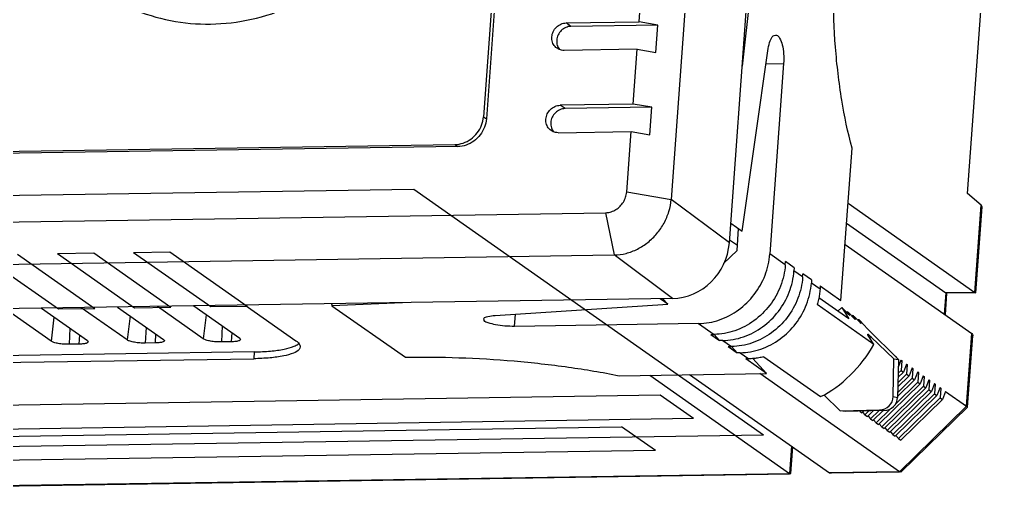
# Model space of a CAD drawing. Header units: millimetres. Extents: x 0 to 3909, y 0 to 1786.
# Drawn here: x 3735.4 to 3805, y 1518.2 to 1552.2 of the extents above; entities that cross this region are included whole.
import ezdxf

# ---------------------------------------------------------------- set-up
doc = ezdxf.new("R2010")
doc.units = ezdxf.units.MM
doc.header["$MEASUREMENT"] = 0
doc.layers.get('0').update_dxf_attribs({"linetype": 'CONTINUOUS'})

# ---------------------------------------------------------------- blocks, each defined once
blk = doc.blocks.new('dhgh')
at = {"color": 7, "linetype": 'Continuous'}
for p, q in [((-4687.076, 1956.31), (-4692.058, 1887.49)), ((-4687.949, 1884.408), (-4682.889, 1954.31)), ((-4701.123, 1951.49), (-4705.333, 1893.344)), ((-4700.919, 1951.346), (-4705.128, 1893.2)), ((-4671.107, 1887.903), (-4668.577, 1922.848)), ((-4685.625, 1909.704), (-4687.043, 1896.927)), ((-4694.335, 1900.057), (-4694.054, 1903.94)), ((-4699.488, 1899.978), (-4694.335, 1900.057)), ((-4699.147, 1899.738), (-4699.488, 1899.978)), ((-4693.007, 1899.833), (-4699.147, 1899.738)), ((-4693.007, 1899.833), (-4694.335, 1900.057)), ((-4693.147, 1897.891), (-4693.007, 1899.833)), ((-4694.476, 1898.116), (-4699.628, 1898.036)), ((-4694.757, 1894.233), (-4694.476, 1898.116)), ((-4694.476, 1898.116), (-4693.147, 1897.891)), ((-4687.034, 1885.237), (-4685.193, 1898.163)), ((-4685.347, 1897.084), (-4684.108, 1897.104)), ((-4684.108, 1897.104), (-4685.084, 1883.629)), ((-4694.757, 1894.233), (-4699.909, 1894.153)), ((-4699.568, 1893.914), (-4699.909, 1894.153)), ((-4693.428, 1894.008), (-4699.568, 1893.914)), ((-4693.428, 1894.008), (-4694.757, 1894.233)), ((-4693.569, 1892.067), (-4693.428, 1894.008)), ((-4705.333, 1893.344), (-4705.128, 1893.2)), ((-4700.05, 1892.212), (-4694.898, 1892.292)), ((-4695.207, 1888.022), (-4694.898, 1892.292)), ((-4694.898, 1892.292), (-4693.569, 1892.067)), ((-4827.243, 1889.522), (-4707.348, 1891.374)), ((-4707.144, 1891.23), (-4827.038, 1889.378)), ((-4707.348, 1891.374), (-4707.144, 1891.23)), ((-4680.055, 1880.33), (-4679.274, 1891.115)), ((-4710.249, 1888.189), (-4822.644, 1886.453)), ((-4685.522, 1870.803), (-4710.249, 1888.189)), ((-4695.207, 1888.022), (-4692.058, 1887.49)), ((-4670.142, 1887.071), (-4671.107, 1887.903)), ((-4687.949, 1884.408), (-4692.058, 1887.49)), ((-4679.557, 1887.213), (-4670.588, 1880.907)), ((-4670.588, 1880.907), (-4670.142, 1887.071)), ((-4670.523, 1880.889), (-4670.083, 1886.966)), ((-4838.168, 1884.361), (-4696.716, 1886.546)), ((-4696.716, 1886.546), (-4696.084, 1883.555)), ((-4687.848, 1885.809), (-4687.034, 1885.237)), ((-4679.659, 1885.803), (-4672.65, 1880.875)), ((-4687.406, 1883.884), (-4687.295, 1885.421)), ((-4687.933, 1884.635), (-4687.38, 1884.247)), ((-4679.767, 1884.301), (-4670.799, 1877.995)), ((-4837.535, 1881.37), (-4696.084, 1883.555)), ((-4735.388, 1879.713), (-4740.845, 1883.55)), ((-4732.815, 1879.753), (-4738.273, 1883.59)), ((-4732.888, 1883.673), (-4735.46, 1883.633)), ((-4730.003, 1879.796), (-4735.46, 1883.633)), ((-4727.431, 1879.836), (-4732.888, 1883.673)), ((-4727.503, 1883.756), (-4730.075, 1883.716)), ((-4724.618, 1879.879), (-4730.075, 1883.716)), ((-4722.046, 1879.919), (-4727.503, 1883.756)), ((-4691.975, 1880.473), (-4696.084, 1883.555)), ((-4687.406, 1883.884), (-4688.362, 1882.95)), ((-4683.992, 1882.861), (-4685.084, 1883.629)), ((-4683.992, 1882.861), (-4683.976, 1883.087)), ((-4683.362, 1882.656), (-4683.976, 1883.087)), ((-4683.362, 1882.656), (-4683.379, 1882.43)), ((-4682.765, 1881.998), (-4683.379, 1882.43)), ((-4682.765, 1881.998), (-4682.748, 1882.224)), ((-4682.134, 1881.792), (-4682.748, 1882.224)), ((-4682.134, 1881.792), (-4682.151, 1881.566)), ((-4681.537, 1881.135), (-4682.151, 1881.566)), ((-4681.52, 1881.361), (-4681.537, 1881.135)), ((-4681.52, 1881.361), (-4680.055, 1880.33)), ((-4672.65, 1880.875), (-4672.759, 1879.373)), ((-4672.585, 1880.857), (-4672.696, 1879.329)), ((-4670.588, 1880.907), (-4672.65, 1880.875)), ((-4672.65, 1880.875), (-4672.594, 1880.846)), ((-4670.588, 1880.877), (-4672.602, 1880.845)), ((-4670.588, 1880.907), (-4670.53, 1880.879)), ((-4670.53, 1880.88), (-4670.523, 1880.884)), ((-4691.975, 1880.473), (-4834.471, 1878.272)), ((-4725.14, 1877.625), (-4728.391, 1879.91)), ((-4725.818, 1879.95), (-4722.567, 1877.664)), ((-4722.046, 1879.919), (-4724.618, 1879.879)), ((-4722.177, 1880.006), (-4718.593, 1877.486)), ((-4711.065, 1880.178), (-4716.044, 1879.963)), ((-4716.044, 1879.963), (-4710.857, 1876.316)), ((-4704.513, 1879.275), (-4692.306, 1880.082)), ((-4692.306, 1880.082), (-4692.843, 1880.459)), ((-4692.642, 1880.462), (-4692.306, 1880.082)), ((-4677.724, 1877.221), (-4681.736, 1880.042)), ((-4679.504, 1879.032), (-4681.622, 1880.521)), ((-4735.91, 1877.458), (-4739.16, 1879.744)), ((-4736.588, 1879.783), (-4733.337, 1877.498)), ((-4732.815, 1879.753), (-4735.388, 1879.713)), ((-4730.525, 1877.541), (-4733.775, 1879.827)), ((-4731.203, 1879.867), (-4727.952, 1877.581)), ((-4730.316, 1879.243), (-4730.525, 1877.541)), ((-4727.431, 1879.836), (-4730.003, 1879.796)), ((-4724.931, 1879.326), (-4725.14, 1877.625)), ((-4703.135, 1878.502), (-4703.072, 1879.37)), ((-4680.278, 1879.576), (-4680.006, 1879.841)), ((-4680.004, 1879.834), (-4680.272, 1879.572)), ((-4680.005, 1879.84), (-4680.004, 1879.834)), ((-4680.004, 1879.834), (-4679.504, 1879.032)), ((-4679.522, 1879.349), (-4679.922, 1879.767)), ((-4679.612, 1879.563), (-4679.673, 1879.504)), ((-4679.609, 1879.557), (-4679.668, 1879.499)), ((-4679.61, 1879.563), (-4679.609, 1879.557)), ((-4679.609, 1879.557), (-4679.433, 1879.274)), ((-4679.127, 1879.071), (-4679.528, 1879.489)), ((-4679.488, 1879.314), (-4679.522, 1879.349)), ((-4679.439, 1879.272), (-4679.488, 1879.314)), ((-4679.431, 1879.268), (-4679.439, 1879.272)), ((-4679.433, 1879.274), (-4679.431, 1879.268)), ((-4679.217, 1879.286), (-4679.278, 1879.226)), ((-4679.214, 1879.279), (-4679.273, 1879.221)), ((-4679.215, 1879.285), (-4679.214, 1879.279)), ((-4679.214, 1879.279), (-4679.038, 1878.997)), ((-4678.732, 1878.794), (-4679.133, 1879.212)), ((-4735.701, 1879.16), (-4735.91, 1877.458)), ((-4723.801, 1878.532), (-4723.862, 1877.399)), ((-4690.122, 1878.703), (-4703.135, 1878.502)), ((-4690.122, 1878.703), (-4689.031, 1877.935)), ((-4679.093, 1879.037), (-4679.127, 1879.071)), ((-4679.044, 1878.994), (-4679.093, 1879.037)), ((-4679.036, 1878.99), (-4679.044, 1878.994)), ((-4679.038, 1878.997), (-4679.036, 1878.99)), ((-4678.807, 1878.984), (-4678.864, 1878.929)), ((-4678.804, 1878.978), (-4678.859, 1878.924)), ((-4678.805, 1878.983), (-4678.804, 1878.978)), ((-4678.804, 1878.978), (-4678.643, 1878.719)), ((-4678.698, 1878.759), (-4678.732, 1878.794)), ((-4678.703, 1878.889), (-4678.189, 1878.323)), ((-4678.649, 1878.716), (-4678.698, 1878.759)), ((-4678.641, 1878.713), (-4678.649, 1878.716)), ((-4678.643, 1878.719), (-4678.641, 1878.713)), ((-4734.571, 1878.365), (-4734.631, 1877.233)), ((-4733.899, 1877.893), (-4733.933, 1877.244)), ((-4729.186, 1878.449), (-4729.246, 1877.316)), ((-4728.514, 1877.976), (-4728.549, 1877.327)), ((-4723.129, 1878.059), (-4723.164, 1877.41)), ((-4689.249, 1877.932), (-4689.031, 1877.935)), ((-4689.249, 1877.932), (-4688.635, 1877.5)), ((-4689.03, 1877.936), (-4688.635, 1877.5)), ((-4675.98, 1876.153), (-4678.189, 1878.323)), ((-4678.157, 1877.914), (-4678.168, 1877.948)), ((-4677.724, 1877.221), (-4678.157, 1877.914)), ((-4671.171, 1872.85), (-4670.799, 1877.995)), ((-4671.109, 1872.793), (-4670.744, 1877.84)), ((-4733.933, 1877.244), (-4734.631, 1877.233)), ((-4733.337, 1877.498), (-4733.277, 1877.414)), ((-4728.549, 1877.327), (-4729.246, 1877.316)), ((-4727.952, 1877.581), (-4727.892, 1877.497)), ((-4723.164, 1877.41), (-4723.862, 1877.399)), ((-4722.567, 1877.664), (-4722.507, 1877.58)), ((-4688.417, 1877.504), (-4688.635, 1877.5)), ((-4688.417, 1877.504), (-4687.803, 1877.072)), ((-4677.915, 1877.745), (-4678, 1877.662)), ((-4677.915, 1877.745), (-4676.323, 1876.216)), ((-4721.54, 1876.7), (-4787.158, 1875.686)), ((-4721.54, 1876.7), (-4721.575, 1876.215)), ((-4688.021, 1877.069), (-4687.803, 1877.072)), ((-4688.021, 1877.069), (-4687.407, 1876.637)), ((-4687.802, 1877.073), (-4687.407, 1876.637)), ((-4687.189, 1876.64), (-4687.407, 1876.637)), ((-4687.189, 1876.64), (-4686.575, 1876.209)), ((-4787.193, 1875.201), (-4721.575, 1876.215)), ((-4686.575, 1876.209), (-4686.793, 1876.205)), ((-4685.328, 1875.175), (-4686.793, 1876.205)), ((-4686.28, 1876.225), (-4685.328, 1875.175)), ((-4685.512, 1876.349), (-4681.501, 1873.529)), ((-4676.362, 1873.536), (-4676.323, 1876.216)), ((-4676.323, 1876.216), (-4675.98, 1876.153)), ((-4676.21, 1876.393), (-4676.156, 1876.355)), ((-4676.156, 1876.355), (-4676.171, 1876.341)), ((-4676.156, 1876.355), (-4676.158, 1876.328)), ((-4675.98, 1876.153), (-4676.057, 1873.481)), ((-4675.815, 1876.115), (-4675.994, 1875.656)), ((-4675.761, 1876.077), (-4675.872, 1875.969)), ((-4675.815, 1876.115), (-4675.761, 1876.077)), ((-4675.761, 1876.077), (-4675.811, 1875.391)), ((-4675.42, 1875.838), (-4675.641, 1875.271)), ((-4675.367, 1875.8), (-4675.477, 1875.692)), ((-4675.42, 1875.838), (-4675.367, 1875.8)), ((-4675.367, 1875.8), (-4675.416, 1875.113)), ((-4695.743, 1875.014), (-4685.328, 1875.175)), ((-4693.57, 1875.048), (-4683.688, 1868.1)), ((-4690.758, 1875.091), (-4680.876, 1868.143)), ((-4675.908, 1868.22), (-4685.79, 1875.168)), ((-4676.027, 1874.516), (-4675.416, 1875.113)), ((-4675.641, 1875.271), (-4676.016, 1874.905)), ((-4676.007, 1875.2), (-4675.811, 1875.391)), ((-4675.811, 1875.391), (-4675.641, 1875.271)), ((-4675.416, 1875.113), (-4675.246, 1874.993)), ((-4675.025, 1875.56), (-4675.246, 1874.993)), ((-4674.972, 1875.522), (-4675.082, 1875.414)), ((-4675.025, 1875.56), (-4674.972, 1875.522)), ((-4674.972, 1875.522), (-4675.021, 1874.836)), ((-4674.631, 1875.282), (-4674.851, 1874.716)), ((-4674.577, 1875.244), (-4674.687, 1875.136)), ((-4674.631, 1875.282), (-4674.577, 1875.244)), ((-4674.577, 1875.244), (-4674.626, 1874.558)), ((-4674.456, 1874.438), (-4677.399, 1871.561)), ((-4676.188, 1873.031), (-4674.626, 1874.558)), ((-4674.851, 1874.716), (-4676.055, 1873.538)), ((-4676.046, 1873.833), (-4675.021, 1874.836)), ((-4675.246, 1874.993), (-4676.035, 1874.222)), ((-4675.021, 1874.836), (-4674.851, 1874.716)), ((-4674.626, 1874.558), (-4674.456, 1874.438)), ((-4674.236, 1875.005), (-4674.456, 1874.438)), ((-4674.182, 1874.967), (-4674.292, 1874.859)), ((-4674.236, 1875.005), (-4674.182, 1874.967)), ((-4674.182, 1874.967), (-4674.231, 1874.28)), ((-4673.841, 1874.727), (-4674.061, 1874.16)), ((-4673.787, 1874.689), (-4673.897, 1874.581)), ((-4673.841, 1874.727), (-4673.787, 1874.689)), ((-4673.787, 1874.689), (-4673.837, 1874.003)), ((-4673.446, 1874.449), (-4673.666, 1873.883)), ((-4673.392, 1874.411), (-4673.503, 1874.303)), ((-4673.446, 1874.449), (-4673.392, 1874.411)), ((-4673.392, 1874.411), (-4673.442, 1873.725)), ((-4680.106, 1872.53), (-4681.278, 1873.655)), ((-4677.174, 1871.403), (-4674.231, 1874.28)), ((-4674.061, 1874.16), (-4677.004, 1871.283)), ((-4676.779, 1871.126), (-4673.837, 1874.003)), ((-4673.666, 1873.883), (-4676.609, 1871.006)), ((-4676.384, 1870.848), (-4673.442, 1873.725)), ((-4674.231, 1874.28), (-4674.061, 1874.16)), ((-4673.837, 1874.003), (-4673.666, 1873.883)), ((-4673.442, 1873.725), (-4673.271, 1873.605)), ((-4673.051, 1874.172), (-4673.271, 1873.605)), ((-4672.997, 1874.134), (-4673.108, 1874.026)), ((-4673.051, 1874.172), (-4672.997, 1874.134)), ((-4672.997, 1874.134), (-4673.047, 1873.447)), ((-4672.656, 1873.894), (-4672.876, 1873.327)), ((-4672.656, 1873.894), (-4671.171, 1872.85)), ((-4692.848, 1873.63), (-4798.776, 1871.994)), ((-4690.493, 1871.974), (-4692.848, 1873.63)), ((-4676.362, 1873.536), (-4676.057, 1873.481)), ((-4673.271, 1873.605), (-4676.214, 1870.728)), ((-4675.989, 1870.57), (-4673.047, 1873.447)), ((-4672.876, 1873.327), (-4675.819, 1870.45)), ((-4673.047, 1873.447), (-4672.876, 1873.327)), ((-4680.106, 1872.53), (-4677.32, 1872.598)), ((-4679.764, 1872.468), (-4680.106, 1872.53)), ((-4677.014, 1872.543), (-4679.764, 1872.468)), ((-4678.729, 1872.497), (-4678.583, 1872.394)), ((-4678.471, 1872.504), (-4678.583, 1872.394)), ((-4678.539, 1872.435), (-4678.359, 1872.236)), ((-4678.359, 1872.236), (-4678.075, 1872.514)), ((-4677.773, 1872.523), (-4678.188, 1872.116)), ((-4677.964, 1871.959), (-4677.376, 1872.533)), ((-4677.075, 1872.542), (-4677.793, 1871.839)), ((-4677.569, 1871.681), (-4676.557, 1872.671)), ((-4677.014, 1872.543), (-4677.32, 1872.598)), ((-4675.908, 1868.22), (-4671.171, 1872.85)), ((-4675.795, 1868.207), (-4671.112, 1872.785)), ((-4671.171, 1872.85), (-4671.109, 1872.79)), ((-4671.109, 1872.79), (-4671.111, 1872.786)), ((-4690.493, 1871.974), (-4796.42, 1870.338)), ((-4678.359, 1872.236), (-4678.188, 1872.116)), ((-4678.144, 1872.157), (-4677.964, 1871.959)), ((-4677.964, 1871.959), (-4677.793, 1871.839)), ((-4677.749, 1871.879), (-4677.569, 1871.681)), ((-4677.569, 1871.681), (-4677.399, 1871.561)), ((-4677.354, 1871.602), (-4677.174, 1871.403)), ((-4798.677, 1869.803), (-4695.562, 1871.396)), ((-4693.174, 1869.718), (-4695.562, 1871.396)), ((-4677.174, 1871.403), (-4677.004, 1871.283)), ((-4676.959, 1871.324), (-4676.779, 1871.126)), ((-4676.779, 1871.126), (-4676.609, 1871.006)), ((-4676.564, 1871.046), (-4676.384, 1870.848)), ((-4685.522, 1870.803), (-4797.917, 1869.067)), ((-4676.384, 1870.848), (-4676.214, 1870.728)), ((-4676.169, 1870.769), (-4675.989, 1870.57)), ((-4675.989, 1870.57), (-4675.819, 1870.45)), ((-4693.174, 1869.718), (-4796.289, 1868.125)), ((-4683.549, 1870.022), (-4683.688, 1868.1)), ((-4683.486, 1869.978), (-4683.623, 1868.081)), ((-4800.864, 1866.29), (-4683.688, 1868.1)), ((-4683.688, 1868.1), (-4683.63, 1868.072)), ((-4675.908, 1868.22), (-4680.876, 1868.143)), ((-4680.876, 1868.143), (-4680.758, 1868.114)), ((-4675.907, 1868.189), (-4680.752, 1868.114)), ((-4675.834, 1868.19), (-4675.908, 1868.22)), ((-4675.796, 1868.206), (-4675.834, 1868.19)), ((-4800.741, 1866.261), (-4683.688, 1868.069)), ((-4683.63, 1868.072), (-4683.622, 1868.076))]:
    blk.add_line(p, q, dxfattribs=at)
for centre, radius, start, end in [((-4718.77, 1877.673), 0.539, 308.61102, 309.74611), ((-4718.75, 1877.649), 0.508, 309.72705, 312.91501)]:
    blk.add_arc(centre, radius, start, end, dxfattribs=at)
for centre, major_axis, ratio, start_param, end_param in [((-4671.079, 1887.057), (0.996, -0.092), 0.27727, 0.00537, 0.37106), ((-4691.703, 1884.361), (2.282, 3.286), 0.911223, -2.562456, -0.994398), ((-4715.187, 1879.36), (-0.805, 2.461), 0.256031, 1.179325, 1.240744), ((-4680.766, 1877.225), (3.325, 3.765), 0.495857, -2.276158, -1.158956), ((-4677.405, 1873.607), (0.917, -0.53), 0.936981, -0.993006, 0.481931), ((-4677.084, 1873.549), (0.887, -0.541), 0.956116, -0.975007, 0.499931)]:
    blk.add_ellipse(centre, major_axis=major_axis, ratio=ratio, start_param=start_param, end_param=end_param, dxfattribs=at)
for points, start_tangent, end_tangent in [([(-4679.274, 1891.115), (-4679.996, 1894.52), (-4680.443, 1898.272), (-4680.592, 1902.182), (-4680.437, 1906.056)], (-0.258222, 0.966086), (0.080494, 0.996755)), ([(-4731.235, 1901.522), (-4730.159, 1900.991), (-4727.471, 1900.153), (-4724.626, 1899.899), (-4721.738, 1900.241), (-4718.922, 1901.165), (-4716.29, 1902.634)], (0.875265, -0.483644), (0.823807, 0.566871)), ([(-4700.133, 1898.189), (-4700.271, 1898.31), (-4700.45, 1898.619), (-4700.496, 1898.989), (-4700.399, 1899.361), (-4700.176, 1899.679), (-4699.856, 1899.897), (-4699.488, 1899.978)], (-0.817786, 0.575523), (0.999881, 0.015444)), ([(-4699.147, 1899.738), (-4699.513, 1899.658), (-4699.83, 1899.443), (-4700.055, 1899.128), (-4700.154, 1898.756), (-4700.111, 1898.386)], (-0.999881, -0.015444), (0.309116, -0.951024)), ([(-4685.193, 1898.163), (-4685.056, 1898.724), (-4684.852, 1899.057), (-4684.689, 1899.12)], (0.140966, 0.990014), (0.995454, 0.095246)), ([(-4684.689, 1899.12), (-4684.618, 1899.116), (-4684.392, 1898.895), (-4684.213, 1898.433), (-4684.111, 1897.801), (-4684.108, 1897.104)], (0.995454, 0.095246), (-0.072207, -0.99739)), ([(-4699.628, 1898.036), (-4699.983, 1898.105), (-4700.133, 1898.189)], (-0.999881, -0.015444), (-0.817786, 0.575523)), ([(-4700.111, 1898.386), (-4699.951, 1898.095)], (0.309116, -0.951024), (0.642313, -0.766443)), ([(-4700.555, 1892.365), (-4700.692, 1892.486), (-4700.872, 1892.795), (-4700.917, 1893.164), (-4700.821, 1893.537), (-4700.597, 1893.854), (-4700.277, 1894.072), (-4699.909, 1894.153)], (-0.817786, 0.575523), (0.999881, 0.015444)), ([(-4699.568, 1893.914), (-4699.934, 1893.833), (-4700.252, 1893.619), (-4700.476, 1893.304), (-4700.576, 1892.932), (-4700.533, 1892.562)], (-0.999881, -0.015444), (0.309116, -0.951024)), ([(-4707.348, 1891.374), (-4706.762, 1891.478), (-4706.22, 1891.761), (-4705.774, 1892.197), (-4705.468, 1892.743), (-4705.333, 1893.344)], (0.999881, 0.015444), (0.072207, 0.99739)), ([(-4705.128, 1893.2), (-4705.264, 1892.599), (-4705.569, 1892.053), (-4706.015, 1891.617), (-4706.557, 1891.334), (-4707.144, 1891.23)], (-0.072207, -0.99739), (-0.999881, -0.015444)), ([(-4700.533, 1892.562), (-4700.372, 1892.271)], (0.309116, -0.951024), (0.642313, -0.766443)), ([(-4700.05, 1892.212), (-4700.405, 1892.281), (-4700.555, 1892.365)], (-0.999881, -0.015444), (-0.817786, 0.575523)), ([(-4696.716, 1886.546), (-4696.471, 1886.572), (-4696.127, 1886.684), (-4695.814, 1886.879), (-4695.551, 1887.145), (-4695.354, 1887.464), (-4695.236, 1887.816), (-4695.207, 1888.022)], (0.999883, 0.015306), (0.072819, 0.997345)), ([(-4696.084, 1883.555), (-4695.253, 1883.672), (-4694.447, 1883.976), (-4693.707, 1884.451), (-4693.07, 1885.074), (-4692.568, 1885.814), (-4692.225, 1886.632), (-4692.058, 1887.49)], (0.999663, 0.025961), (0.085767, 0.996315)), ([(-4690.122, 1878.703), (-4688.652, 1878.964), (-4687.298, 1879.674), (-4686.187, 1880.76), (-4685.424, 1882.121), (-4685.084, 1883.629)], (0.999881, 0.015444), (0.072207, 0.99739)), ([(-4683.992, 1882.861), (-4684.332, 1881.353), (-4685.096, 1879.993), (-4686.207, 1878.906), (-4687.561, 1878.197), (-4689.031, 1877.935)], (-0.072207, -0.99739), (-0.999881, -0.015444)), ([(-4688.417, 1877.504), (-4686.947, 1877.765), (-4685.593, 1878.475), (-4684.482, 1879.561), (-4683.718, 1880.922), (-4683.379, 1882.43)], (0.999881, 0.015444), (0.072207, 0.99739)), ([(-4682.765, 1881.998), (-4683.104, 1880.49), (-4683.868, 1879.129), (-4684.979, 1878.043), (-4686.333, 1877.334), (-4687.803, 1877.072)], (-0.072207, -0.99739), (-0.999881, -0.015444)), ([(-4687.189, 1876.64), (-4685.719, 1876.902), (-4684.365, 1877.612), (-4683.254, 1878.698), (-4682.49, 1880.058), (-4682.151, 1881.566)], (0.999881, 0.015444), (0.072207, 0.99739)), ([(-4681.537, 1881.135), (-4681.577, 1880.768), (-4681.643, 1880.403), (-4681.736, 1880.042)], (-0.072207, -0.99739), (-0.282268, -0.959336)), ([(-4705.302, 1879.012), (-4705.292, 1879.074), (-4705.025, 1879.201), (-4704.513, 1879.275)], (-0.022446, 0.999748), (0.997821, 0.065981)), ([(-4703.135, 1878.502), (-4703.824, 1878.528), (-4704.479, 1878.618), (-4704.991, 1878.756), (-4705.278, 1878.916), (-4705.302, 1879.012)], (-0.999881, -0.015444), (-0.022446, 0.999748)), ([(-4678.703, 1878.889), (-4678.754, 1878.942), (-4678.796, 1878.979), (-4678.804, 1878.979)], (-0.671752, 0.740777), (-0.953626, -0.300993)), ([(-4678.16, 1877.945), (-4678.159, 1877.948), (-4678.072, 1877.886), (-4677.915, 1877.745)], (0.265353, 0.964151), (0.721421, -0.692496)), ([(-4670.799, 1877.995), (-4670.743, 1877.866), (-4670.743, 1877.843)], (0.818038, -0.575164), (-0.032653, -0.999467)), ([(-4734.631, 1877.233), (-4735.016, 1877.246), (-4735.394, 1877.293), (-4735.707, 1877.367), (-4735.91, 1877.458)], (-0.999881, -0.015444), (-0.818038, 0.575164)), ([(-4733.278, 1877.414), (-4733.278, 1877.405), (-4733.37, 1877.324), (-4733.6, 1877.268), (-4733.933, 1877.244)], (0.093992, -0.995573), (-0.999881, -0.015444)), ([(-4729.246, 1877.316), (-4729.632, 1877.329), (-4730.009, 1877.376), (-4730.323, 1877.451), (-4730.525, 1877.541)], (-0.999881, -0.015444), (-0.818038, 0.575164)), ([(-4727.893, 1877.497), (-4727.893, 1877.488), (-4727.986, 1877.407), (-4728.215, 1877.351), (-4728.549, 1877.327)], (0.093992, -0.995573), (-0.999881, -0.015444)), ([(-4723.862, 1877.399), (-4724.247, 1877.412), (-4724.624, 1877.459), (-4724.938, 1877.534), (-4725.14, 1877.625)], (-0.999881, -0.015444), (-0.818038, 0.575164)), ([(-4722.508, 1877.58), (-4722.508, 1877.571), (-4722.601, 1877.49), (-4722.831, 1877.434), (-4723.164, 1877.41)], (0.093992, -0.995573), (-0.999881, -0.015444)), ([(-4718.725, 1877.102), (-4718.434, 1877.252)], (0.934818, 0.355126), (0.781365, 0.624075)), ([(-4718.593, 1877.486), (-4718.311, 1877.173)], (0.818038, -0.575164), (0.246497, -0.969144)), ([(-4718.311, 1877.173), (-4718.305, 1877.054)], (0.246497, -0.969144), (-0.117618, -0.993059)), ([(-4718.305, 1877.054), (-4718.368, 1876.877), (-4718.76, 1876.617), (-4719.46, 1876.411), (-4720.42, 1876.274), (-4721.575, 1876.215)], (-0.117618, -0.993059), (-0.999881, -0.015444)), ([(-4721.54, 1876.7), (-4720.385, 1876.759), (-4719.424, 1876.897), (-4718.725, 1877.102)], (0.999881, 0.015444), (0.934818, 0.355126)), ([(-4710.857, 1876.316), (-4707.078, 1876.288), (-4703.169, 1876.053), (-4699.327, 1875.621), (-4695.743, 1875.014)], (0.999772, 0.021376), (0.980253, -0.19775)), ([(-4685.512, 1876.349), (-4685.865, 1876.275), (-4686.22, 1876.228), (-4686.575, 1876.209)], (-0.970123, -0.242615), (-0.999881, -0.015444))]:
    blk.add_spline(points, degree=3, dxfattribs=dict(at, start_tangent=start_tangent, end_tangent=end_tangent))

msp = doc.modelspace()

# ---------------------------------------------------------------- block references
msp.add_blockref('dhgh', (8473.54546, -348.04346))

doc.saveas('drawing.dxf')
